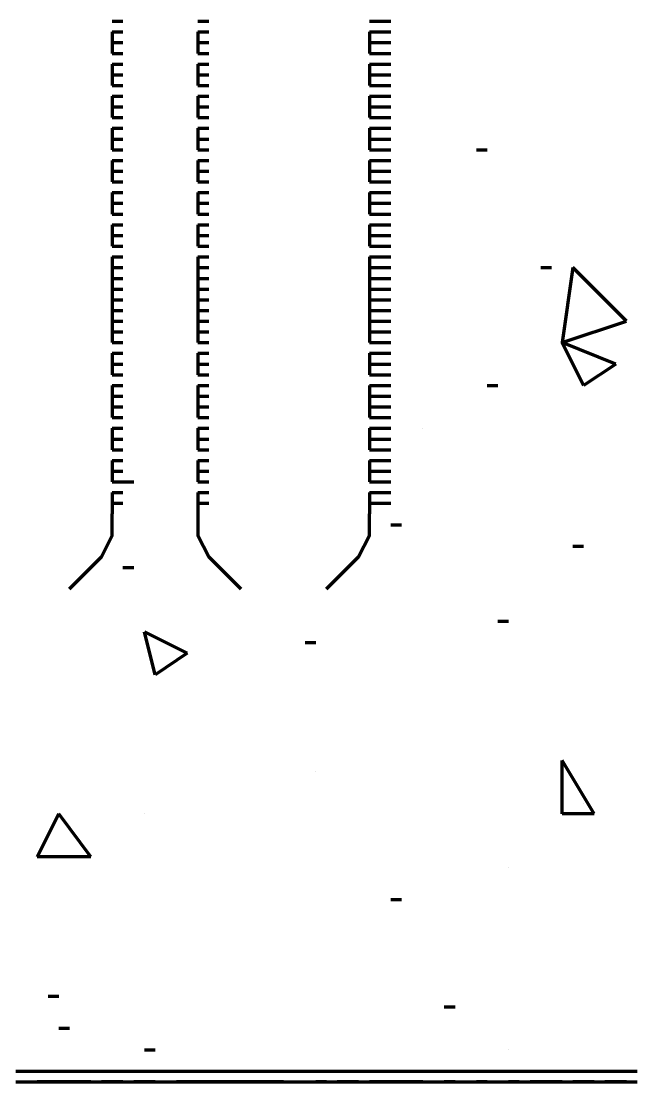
# Model space of a CAD drawing. Header units: inches. Extents: x 16 to 776, y 37 to 575.
# Drawn here: x 307.25 to 316.75, y 303.33 to 319.83 of the extents above; entities that cross this region are included whole.
import ezdxf

# ---------------------------------------------------------------- set-up
doc = ezdxf.new("R2010")
doc.units = ezdxf.units.IN
doc.header["$MEASUREMENT"] = 0
doc.layers.add('P', color=250, linetype='CONTINUOUS', lineweight=100)

msp = doc.modelspace()

# ---------------------------------------------------------------- linework, layer by layer
at = {"layer": 'P', "color": 0, "linetype": 'Continuous'}
for points in [[(308.667, 319.833), (308.833, 319.833)], [(308.667, 319.833), (308.833, 319.833)], [(308.667, 319.833), (308.833, 319.833)], [(308.833, 319.833), (308.833, 319.833)], [(308.833, 319.833), (308.833, 319.833)], [(308.833, 319.833), (308.833, 319.833)], [(310, 319.833), (310, 319.833)], [(310, 319.833), (310.167, 319.833)], [(310, 319.833), (310, 319.833)], [(310, 319.833), (310.167, 319.833)], [(310, 319.833), (310.167, 319.833)], [(310, 319.833), (310, 319.833)], [(312.667, 319.833), (312.833, 319.833)], [(312.667, 319.833), (312.833, 319.833)], [(312.667, 319.833), (312.833, 319.833)], [(312.833, 319.833), (313, 319.833)], [(312.833, 319.833), (313, 319.833)], [(312.833, 319.833), (313, 319.833)], [(308.667, 319.667), (308.833, 319.667)], [(308.667, 319.667), (308.667, 319.5)], [(308.667, 319.667), (308.833, 319.667)], [(308.833, 319.667), (308.833, 319.667)], [(308.833, 319.667), (308.833, 319.667)], [(310, 319.667), (310, 319.667)], [(310, 319.667), (310.167, 319.667)], [(310, 319.667), (310, 319.5)], [(310, 319.667), (310.167, 319.667)], [(310, 319.667), (310, 319.667)], [(312.667, 319.667), (312.833, 319.667)], [(312.667, 319.667), (312.667, 319.5)], [(312.667, 319.667), (312.833, 319.667)], [(312.833, 319.667), (313, 319.667)], [(312.833, 319.667), (313, 319.667)], [(308.667, 319.5), (308.833, 319.5)], [(308.667, 319.5), (308.667, 319.5)], [(308.667, 319.5), (308.833, 319.5)], [(308.667, 319.5), (308.833, 319.5)], [(308.667, 319.5), (308.667, 319.333)], [(308.667, 319.5), (308.833, 319.5)], [(308.833, 319.5), (308.833, 319.5)], [(308.833, 319.5), (308.833, 319.5)], [(308.833, 319.5), (308.833, 319.5)], [(308.833, 319.5), (308.833, 319.5)], [(310, 319.5), (310, 319.5)], [(310, 319.5), (310.167, 319.5)], [(310, 319.5), (310, 319.5)], [(310, 319.5), (310, 319.5)], [(310, 319.5), (310.167, 319.5)], [(310, 319.5), (310.167, 319.5)], [(310, 319.5), (310, 319.5)], [(310, 319.5), (310, 319.333)], [(310, 319.5), (310.167, 319.5)], [(310, 319.5), (310, 319.5)], [(312.667, 319.5), (312.833, 319.5)], [(312.667, 319.5), (312.667, 319.5)], [(312.667, 319.5), (312.833, 319.5)], [(312.667, 319.5), (312.833, 319.5)], [(312.667, 319.5), (312.667, 319.333)], [(312.667, 319.5), (312.833, 319.5)], [(312.833, 319.5), (313, 319.5)], [(312.833, 319.5), (313, 319.5)], [(312.833, 319.5), (313, 319.5)], [(312.833, 319.5), (313, 319.5)], [(308.667, 319.333), (308.833, 319.333)], [(308.667, 319.333), (308.833, 319.333)], [(308.833, 319.333), (308.833, 319.333)], [(308.833, 319.333), (308.833, 319.333)], [(310, 319.333), (310, 319.333)], [(310, 319.333), (310.167, 319.333)], [(310, 319.333), (310.167, 319.333)], [(310, 319.333), (310, 319.333)], [(312.667, 319.333), (312.833, 319.333)], [(312.667, 319.333), (312.833, 319.333)], [(312.833, 319.333), (313, 319.333)], [(312.833, 319.333), (313, 319.333)], [(308.667, 319.167), (308.833, 319.167)], [(308.667, 319.167), (308.667, 319)], [(308.667, 319.167), (308.833, 319.167)], [(308.833, 319.167), (308.833, 319.167)], [(308.833, 319.167), (308.833, 319.167)], [(310, 319.167), (310, 319.167)], [(310, 319.167), (310.167, 319.167)], [(310, 319.167), (310, 319)], [(310, 319.167), (310.167, 319.167)], [(310, 319.167), (310, 319.167)], [(312.667, 319.167), (312.833, 319.167)], [(312.667, 319.167), (312.667, 319)], [(312.667, 319.167), (312.833, 319.167)], [(312.833, 319.167), (313, 319.167)], [(312.833, 319.167), (313, 319.167)], [(308.667, 319), (308.833, 319)], [(308.667, 319), (308.667, 319)], [(308.667, 319), (308.833, 319)], [(308.667, 319), (308.833, 319)], [(308.667, 319), (308.667, 318.833)], [(308.667, 319), (308.833, 319)], [(308.833, 319), (308.833, 319)], [(308.833, 319), (308.833, 319)], [(308.833, 319), (308.833, 319)], [(308.833, 319), (308.833, 319)], [(310, 319), (310, 319)], [(310, 319), (310.167, 319)], [(310, 319), (310, 319)], [(310, 319), (310, 319)], [(310, 319), (310.167, 319)], [(310, 319), (310.167, 319)], [(310, 319), (310, 319)], [(310, 319), (310, 318.833)], [(310, 319), (310.167, 319)], [(310, 319), (310, 319)], [(312.667, 319), (312.833, 319)], [(312.667, 319), (312.667, 319)], [(312.667, 319), (312.833, 319)], [(312.667, 319), (312.833, 319)], [(312.667, 319), (312.667, 318.833)], [(312.667, 319), (312.833, 319)], [(312.833, 319), (313, 319)], [(312.833, 319), (313, 319)], [(312.833, 319), (313, 319)], [(312.833, 319), (313, 319)], [(308.667, 318.833), (308.833, 318.833)], [(308.667, 318.833), (308.833, 318.833)], [(308.833, 318.833), (308.833, 318.833)], [(308.833, 318.833), (308.833, 318.833)], [(310, 318.833), (310, 318.833)], [(310, 318.833), (310.167, 318.833)], [(310, 318.833), (310.167, 318.833)], [(310, 318.833), (310, 318.833)], [(312.667, 318.833), (312.833, 318.833)], [(312.667, 318.833), (312.833, 318.833)], [(312.833, 318.833), (313, 318.833)], [(312.833, 318.833), (313, 318.833)], [(308.667, 318.667), (308.833, 318.667)], [(308.667, 318.667), (308.833, 318.667)], [(308.667, 318.667), (308.667, 318.667)], [(308.667, 318.667), (308.833, 318.667)], [(308.667, 318.667), (308.833, 318.667)], [(308.667, 318.667), (308.667, 318.5)], [(308.667, 318.667), (308.833, 318.667)], [(308.833, 318.667), (308.833, 318.667)], [(308.833, 318.667), (308.833, 318.667)], [(308.833, 318.667), (308.833, 318.667)], [(308.833, 318.667), (308.833, 318.667)], [(310, 318.667), (310, 318.667)], [(310, 318.667), (310.167, 318.667)], [(310, 318.667), (310, 318.667)], [(310, 318.667), (310, 318.667)], [(310, 318.667), (310.167, 318.667)], [(310, 318.667), (310.167, 318.667)], [(310, 318.667), (310, 318.667)], [(310, 318.667), (310, 318.5)], [(310, 318.667), (310.167, 318.667)], [(310, 318.667), (310, 318.667)], [(312.667, 318.667), (312.833, 318.667)], [(312.667, 318.667), (312.667, 318.667)], [(312.667, 318.667), (312.833, 318.667)], [(312.667, 318.667), (312.833, 318.667)], [(312.667, 318.667), (312.667, 318.5)], [(312.667, 318.667), (312.833, 318.667)], [(312.833, 318.667), (313, 318.667)], [(312.833, 318.667), (313, 318.667)], [(312.833, 318.667), (313, 318.667)], [(312.833, 318.667), (313, 318.667)], [(308.667, 318.5), (308.833, 318.5)], [(308.667, 318.5), (308.667, 318.333)], [(308.667, 318.5), (308.833, 318.5)], [(308.833, 318.5), (308.833, 318.5)], [(308.833, 318.5), (308.833, 318.5)], [(310, 318.5), (310, 318.5)], [(310, 318.5), (310.167, 318.5)], [(310, 318.5), (310, 318.333)], [(310, 318.5), (310.167, 318.5)], [(310, 318.5), (310, 318.5)], [(312.667, 318.5), (312.833, 318.5)], [(312.667, 318.5), (312.667, 318.333)], [(312.667, 318.5), (312.833, 318.5)], [(312.833, 318.5), (313, 318.5)], [(312.833, 318.5), (313, 318.5)], [(308.667, 318.333), (308.833, 318.333)], [(308.667, 318.333), (308.833, 318.333)], [(308.833, 318.333), (308.833, 318.333)], [(308.833, 318.333), (308.833, 318.333)], [(310, 318.333), (310, 318.333)], [(310, 318.333), (310.167, 318.333)], [(310, 318.333), (310.167, 318.333)], [(310, 318.333), (310, 318.333)], [(312.667, 318.333), (312.833, 318.333)], [(312.667, 318.333), (312.833, 318.333)], [(312.833, 318.333), (313, 318.333)], [(312.833, 318.333), (313, 318.333)], [(308.667, 318.167), (308.833, 318.167)], [(308.667, 318.167), (308.667, 318.167)], [(308.667, 318.167), (308.833, 318.167)], [(308.667, 318.167), (308.833, 318.167)], [(308.667, 318.167), (308.667, 318)], [(308.667, 318.167), (308.833, 318.167)], [(308.833, 318.167), (308.833, 318.167)], [(308.833, 318.167), (308.833, 318.167)], [(308.833, 318.167), (308.833, 318.167)], [(308.833, 318.167), (308.833, 318.167)], [(310, 318.167), (310, 318.167)], [(310, 318.167), (310.167, 318.167)], [(310, 318.167), (310, 318.167)], [(310, 318.167), (310, 318.167)], [(310, 318.167), (310.167, 318.167)], [(310, 318.167), (310.167, 318.167)], [(310, 318.167), (310, 318.167)], [(310, 318.167), (310, 318)], [(310, 318.167), (310.167, 318.167)], [(310, 318.167), (310, 318.167)], [(312.667, 318.167), (312.833, 318.167)], [(312.667, 318.167), (312.667, 318.167)], [(312.667, 318.167), (312.833, 318.167)], [(312.667, 318.167), (312.833, 318.167)], [(312.667, 318.167), (312.667, 318)], [(312.667, 318.167), (312.833, 318.167)], [(312.833, 318.167), (313, 318.167)], [(312.833, 318.167), (313, 318.167)], [(312.833, 318.167), (313, 318.167)], [(312.833, 318.167), (313, 318.167)], [(308.667, 318), (308.833, 318)], [(308.667, 318), (308.667, 317.833)], [(308.667, 318), (308.833, 318)], [(308.833, 318), (308.833, 318)], [(308.833, 318), (308.833, 318)], [(310, 318), (310, 318)], [(310, 318), (310.167, 318)], [(310, 318), (310, 317.833)], [(310, 318), (310.167, 318)], [(310, 318), (310, 318)], [(312.667, 318), (312.833, 318)], [(312.667, 318), (312.667, 317.833)], [(312.667, 318), (312.833, 318)], [(312.833, 318), (313, 318)], [(312.833, 318), (313, 318)], [(308.667, 317.833), (308.833, 317.833)], [(308.667, 317.833), (308.833, 317.833)], [(308.667, 317.833), (308.833, 317.833)], [(308.667, 317.833), (308.833, 317.833)], [(308.667, 317.833), (308.833, 317.833)], [(308.667, 317.833), (308.833, 317.833)], [(308.833, 317.833), (308.833, 317.833)], [(308.833, 317.833), (308.833, 317.833)], [(308.833, 317.833), (308.833, 317.833)], [(308.833, 317.833), (308.833, 317.833)], [(308.833, 317.833), (308.833, 317.833)], [(308.833, 317.833), (308.833, 317.833)], [(310, 317.833), (310, 317.833)], [(310, 317.833), (310.167, 317.833)], [(310, 317.833), (310, 317.833)], [(310, 317.833), (310.167, 317.833)], [(310, 317.833), (310.167, 317.833)], [(310, 317.833), (310, 317.833)], [(310, 317.833), (310, 317.833)], [(310, 317.833), (310.167, 317.833)], [(310, 317.833), (310.167, 317.833)], [(310, 317.833), (310, 317.833)], [(310, 317.833), (310.167, 317.833)], [(310, 317.833), (310, 317.833)], [(312.667, 317.833), (312.833, 317.833)], [(312.667, 317.833), (312.833, 317.833)], [(312.667, 317.833), (312.833, 317.833)], [(312.667, 317.833), (312.833, 317.833)], [(312.667, 317.833), (312.833, 317.833)], [(312.667, 317.833), (312.833, 317.833)], [(312.833, 317.833), (313, 317.833)], [(312.833, 317.833), (313, 317.833)], [(312.833, 317.833), (313, 317.833)], [(312.833, 317.833), (313, 317.833)], [(312.833, 317.833), (313, 317.833)], [(312.833, 317.833), (313, 317.833)], [(314.333, 317.833), (314.5, 317.833)], [(308.667, 317.667), (308.833, 317.667)], [(308.667, 317.667), (308.667, 317.5)], [(308.667, 317.667), (308.833, 317.667)], [(308.833, 317.667), (308.833, 317.667)], [(308.833, 317.667), (308.833, 317.667)], [(310, 317.667), (310, 317.667)], [(310, 317.667), (310.167, 317.667)], [(310, 317.667), (310, 317.5)], [(310, 317.667), (310.167, 317.667)], [(310, 317.667), (310, 317.667)], [(312.667, 317.667), (312.833, 317.667)], [(312.667, 317.667), (312.667, 317.5)], [(312.667, 317.667), (312.833, 317.667)], [(312.833, 317.667), (313, 317.667)], [(312.833, 317.667), (313, 317.667)], [(308.667, 317.5), (308.833, 317.5)], [(308.667, 317.5), (308.667, 317.333)], [(308.667, 317.5), (308.833, 317.5)], [(308.833, 317.5), (308.833, 317.5)], [(308.833, 317.5), (308.833, 317.5)], [(310, 317.5), (310, 317.5)], [(310, 317.5), (310.167, 317.5)], [(310, 317.5), (310, 317.333)], [(310, 317.5), (310.167, 317.5)], [(310, 317.5), (310, 317.5)], [(312.667, 317.5), (312.833, 317.5)], [(312.667, 317.5), (312.667, 317.333)], [(312.667, 317.5), (312.833, 317.5)], [(312.833, 317.5), (313, 317.5)], [(312.833, 317.5), (313, 317.5)], [(308.667, 317.333), (308.833, 317.333)], [(308.667, 317.333), (308.667, 317.333)], [(308.667, 317.333), (308.833, 317.333)], [(308.667, 317.333), (308.833, 317.333)], [(308.667, 317.333), (308.833, 317.333)], [(308.833, 317.333), (308.833, 317.333)], [(308.833, 317.333), (308.833, 317.333)], [(308.833, 317.333), (308.833, 317.333)], [(308.833, 317.333), (308.833, 317.333)], [(310, 317.333), (310, 317.333)], [(310, 317.333), (310.167, 317.333)], [(310, 317.333), (310, 317.333)], [(310, 317.333), (310, 317.333)], [(310, 317.333), (310.167, 317.333)], [(310, 317.333), (310.167, 317.333)], [(310, 317.333), (310, 317.333)], [(310, 317.333), (310.167, 317.333)], [(310, 317.333), (310, 317.333)], [(312.667, 317.333), (312.833, 317.333)], [(312.667, 317.333), (312.667, 317.333)], [(312.667, 317.333), (312.833, 317.333)], [(312.667, 317.333), (312.833, 317.333)], [(312.667, 317.333), (312.833, 317.333)], [(312.833, 317.333), (313, 317.333)], [(312.833, 317.333), (313, 317.333)], [(312.833, 317.333), (313, 317.333)], [(312.833, 317.333), (313, 317.333)], [(308.667, 317.167), (308.833, 317.167)], [(308.667, 317.167), (308.667, 317)], [(308.667, 317.167), (308.833, 317.167)], [(308.833, 317.167), (308.833, 317.167)], [(308.833, 317.167), (308.833, 317.167)], [(310, 317.167), (310, 317.167)], [(310, 317.167), (310.167, 317.167)], [(310, 317.167), (310, 317)], [(310, 317.167), (310.167, 317.167)], [(310, 317.167), (310, 317.167)], [(312.667, 317.167), (312.833, 317.167)], [(312.667, 317.167), (312.667, 317)], [(312.667, 317.167), (312.833, 317.167)], [(312.833, 317.167), (313, 317.167)], [(312.833, 317.167), (313, 317.167)], [(308.667, 317), (308.833, 317)], [(308.667, 317), (308.667, 317)], [(308.667, 317), (308.833, 317)], [(308.667, 317), (308.833, 317)], [(308.667, 317), (308.667, 316.833)], [(308.667, 317), (308.833, 317)], [(308.833, 317), (308.833, 317)], [(308.833, 317), (308.833, 317)], [(308.833, 317), (308.833, 317)], [(308.833, 317), (308.833, 317)], [(310, 317), (310, 317)], [(310, 317), (310.167, 317)], [(310, 317), (310, 317)], [(310, 317), (310, 317)], [(310, 317), (310.167, 317)], [(310, 317), (310.167, 317)], [(310, 317), (310, 317)], [(310, 317), (310, 316.833)], [(310, 317), (310.167, 317)], [(310, 317), (310, 317)], [(312.667, 317), (312.833, 317)], [(312.667, 317), (312.667, 317)], [(312.667, 317), (312.833, 317)], [(312.667, 317), (312.833, 317)], [(312.667, 317), (312.667, 316.833)], [(312.667, 317), (312.833, 317)], [(312.833, 317), (313, 317)], [(312.833, 317), (313, 317)], [(312.833, 317), (313, 317)], [(312.833, 317), (313, 317)], [(308.667, 316.833), (308.833, 316.833)], [(308.667, 316.833), (308.833, 316.833)], [(308.833, 316.833), (308.833, 316.833)], [(308.833, 316.833), (308.833, 316.833)], [(310, 316.833), (310, 316.833)], [(310, 316.833), (310.167, 316.833)], [(310, 316.833), (310.167, 316.833)], [(310, 316.833), (310, 316.833)], [(312.667, 316.833), (312.833, 316.833)], [(312.667, 316.833), (312.833, 316.833)], [(312.833, 316.833), (313, 316.833)], [(312.833, 316.833), (313, 316.833)], [(308.667, 316.667), (308.833, 316.667)], [(308.667, 316.667), (308.667, 316.5)], [(308.667, 316.667), (308.833, 316.667)], [(308.833, 316.667), (308.833, 316.667)], [(308.833, 316.667), (308.833, 316.667)], [(310, 316.667), (310, 316.667)], [(310, 316.667), (310.167, 316.667)], [(310, 316.667), (310, 316.5)], [(310, 316.667), (310.167, 316.667)], [(310, 316.667), (310, 316.667)], [(312.667, 316.667), (312.833, 316.667)], [(312.667, 316.667), (312.667, 316.5)], [(312.667, 316.667), (312.833, 316.667)], [(312.833, 316.667), (313, 316.667)], [(312.833, 316.667), (313, 316.667)], [(308.667, 316.5), (308.833, 316.5)], [(308.667, 316.5), (308.667, 316.5)], [(308.667, 316.5), (308.833, 316.5)], [(308.667, 316.5), (308.833, 316.5)], [(308.667, 316.5), (308.667, 316.333)], [(308.667, 316.5), (308.833, 316.5)], [(308.833, 316.5), (308.833, 316.5)], [(308.833, 316.5), (308.833, 316.5)], [(308.833, 316.5), (308.833, 316.5)], [(308.833, 316.5), (308.833, 316.5)], [(310, 316.5), (310, 316.5)], [(310, 316.5), (310.167, 316.5)], [(310, 316.5), (310, 316.5)], [(310, 316.5), (310, 316.5)], [(310, 316.5), (310.167, 316.5)], [(310, 316.5), (310.167, 316.5)], [(310, 316.5), (310, 316.5)], [(310, 316.5), (310, 316.333)], [(310, 316.5), (310.167, 316.5)], [(310, 316.5), (310, 316.5)], [(312.667, 316.5), (312.833, 316.5)], [(312.667, 316.5), (312.667, 316.5)], [(312.667, 316.5), (312.833, 316.5)], [(312.667, 316.5), (312.833, 316.5)], [(312.667, 316.5), (312.667, 316.333)], [(312.667, 316.5), (312.833, 316.5)], [(312.833, 316.5), (313, 316.5)], [(312.833, 316.5), (313, 316.5)], [(312.833, 316.5), (313, 316.5)], [(312.833, 316.5), (313, 316.5)], [(308.667, 316.333), (308.833, 316.333)], [(308.667, 316.333), (308.833, 316.333)], [(308.833, 316.333), (308.833, 316.333)], [(308.833, 316.333), (308.833, 316.333)], [(310, 316.333), (310, 316.333)], [(310, 316.333), (310.167, 316.333)], [(310, 316.333), (310.167, 316.333)], [(310, 316.333), (310, 316.333)], [(312.667, 316.333), (312.833, 316.333)], [(312.667, 316.333), (312.833, 316.333)], [(312.833, 316.333), (313, 316.333)], [(312.833, 316.333), (313, 316.333)], [(308.667, 316.167), (308.833, 316.167)], [(308.667, 316.167), (308.667, 316)], [(308.667, 316.167), (308.833, 316.167)], [(308.833, 316.167), (308.833, 316.167)], [(308.833, 316.167), (308.833, 316.167)], [(310, 316.167), (310, 316.167)], [(310, 316.167), (310.167, 316.167)], [(310, 316.167), (310, 316)], [(310, 316.167), (310.167, 316.167)], [(310, 316.167), (310, 316.167)], [(312.667, 316.167), (312.833, 316.167)], [(312.667, 316.167), (312.667, 316)], [(312.667, 316.167), (312.833, 316.167)], [(312.833, 316.167), (313, 316.167)], [(312.833, 316.167), (313, 316.167)], [(308.667, 316), (308.833, 316)], [(308.667, 316), (308.667, 316)], [(308.667, 316), (308.833, 316)], [(308.667, 316), (308.833, 316)], [(308.667, 316), (308.667, 315.833)], [(308.667, 316), (308.833, 316)], [(308.833, 316), (308.833, 316)], [(308.833, 316), (308.833, 316)], [(308.833, 316), (308.833, 316)], [(308.833, 316), (308.833, 316)], [(310, 316), (310, 316)], [(310, 316), (310.167, 316)], [(310, 316), (310, 316)], [(310, 316), (310, 316)], [(310, 316), (310.167, 316)], [(310, 316), (310.167, 316)], [(310, 316), (310, 316)], [(310, 316), (310, 315.833)], [(310, 316), (310.167, 316)], [(310, 316), (310, 316)], [(312.667, 316), (312.833, 316)], [(312.667, 316), (312.667, 316)], [(312.667, 316), (312.833, 316)], [(312.667, 316), (312.833, 316)], [(312.667, 316), (312.667, 315.833)], [(312.667, 316), (312.833, 316)], [(312.833, 316), (313, 316)], [(312.833, 316), (313, 316)], [(312.833, 316), (313, 316)], [(312.833, 316), (313, 316)], [(313, 316), (313, 316)], [(315.333, 316), (315.5, 316)], [(315.833, 316), (315.667, 314.833), (316.667, 315.167)], [(316.667, 315.167), (315.833, 316)], [(308.667, 315.833), (308.833, 315.833)], [(308.667, 315.833), (308.667, 315.667)], [(308.667, 315.833), (308.833, 315.833)], [(308.833, 315.833), (308.833, 315.833)], [(308.833, 315.833), (308.833, 315.833)], [(310, 315.833), (310, 315.833)], [(310, 315.833), (310.167, 315.833)], [(310, 315.833), (310, 315.667)], [(310, 315.833), (310.167, 315.833)], [(310, 315.833), (310, 315.833)], [(312.667, 315.833), (312.833, 315.833)], [(312.667, 315.833), (312.667, 315.667)], [(312.667, 315.833), (312.833, 315.833)], [(312.833, 315.833), (313, 315.833)], [(312.833, 315.833), (313, 315.833)], [(308.667, 315.667), (308.833, 315.667)], [(308.667, 315.667), (308.833, 315.667)], [(308.667, 315.667), (308.833, 315.667)], [(308.667, 315.667), (308.667, 315.5)], [(308.667, 315.667), (308.833, 315.667)], [(308.833, 315.667), (308.833, 315.667)], [(308.833, 315.667), (308.833, 315.667)], [(308.833, 315.667), (308.833, 315.667)], [(308.833, 315.667), (308.833, 315.667)], [(310, 315.667), (310, 315.667)], [(310, 315.667), (310.167, 315.667)], [(310, 315.667), (310, 315.667)], [(310, 315.667), (310.167, 315.667)], [(310, 315.667), (310.167, 315.667)], [(310, 315.667), (310, 315.667)], [(310, 315.667), (310, 315.5)], [(310, 315.667), (310.167, 315.667)], [(310, 315.667), (310, 315.667)], [(312.667, 315.667), (312.833, 315.667)], [(312.667, 315.667), (312.833, 315.667)], [(312.667, 315.667), (312.833, 315.667)], [(312.667, 315.667), (312.667, 315.5)], [(312.667, 315.667), (312.833, 315.667)], [(312.833, 315.667), (313, 315.667)], [(312.833, 315.667), (313, 315.667)], [(312.833, 315.667), (313, 315.667)], [(312.833, 315.667), (313, 315.667)], [(308.667, 315.5), (308.833, 315.5)], [(308.667, 315.5), (308.667, 315.333)], [(308.667, 315.5), (308.833, 315.5)], [(308.833, 315.5), (308.833, 315.5)], [(308.833, 315.5), (308.833, 315.5)], [(310, 315.5), (310, 315.5)], [(310, 315.5), (310.167, 315.5)], [(310, 315.5), (310, 315.333)], [(310, 315.5), (310.167, 315.5)], [(310, 315.5), (310, 315.5)], [(312.667, 315.5), (312.833, 315.5)], [(312.667, 315.5), (312.667, 315.333)], [(312.667, 315.5), (312.833, 315.5)], [(312.833, 315.5), (313, 315.5)], [(312.833, 315.5), (313, 315.5)], [(308.667, 315.333), (308.833, 315.333)], [(308.667, 315.333), (308.667, 315.167)], [(308.667, 315.333), (308.833, 315.333)], [(308.833, 315.333), (308.833, 315.333)], [(308.833, 315.333), (308.833, 315.333)], [(310, 315.333), (310, 315.333)], [(310, 315.333), (310.167, 315.333)], [(310, 315.333), (310, 315.167)], [(310, 315.333), (310.167, 315.333)], [(310, 315.333), (310, 315.333)], [(312.667, 315.333), (312.833, 315.333)], [(312.667, 315.333), (312.667, 315.167)], [(312.667, 315.333), (312.833, 315.333)], [(312.833, 315.333), (313, 315.333)], [(312.833, 315.333), (313, 315.333)], [(308.667, 315.167), (308.833, 315.167)], [(308.667, 315.167), (308.833, 315.167)], [(308.667, 315.167), (308.833, 315.167)], [(308.667, 315.167), (308.667, 315)], [(308.667, 315.167), (308.833, 315.167)], [(308.833, 315.167), (308.833, 315.167)], [(308.833, 315.167), (308.833, 315.167)], [(308.833, 315.167), (308.833, 315.167)], [(308.833, 315.167), (308.833, 315.167)], [(310, 315.167), (310, 315.167)], [(310, 315.167), (310.167, 315.167)], [(310, 315.167), (310, 315.167)], [(310, 315.167), (310.167, 315.167)], [(310, 315.167), (310.167, 315.167)], [(310, 315.167), (310, 315.167)], [(310, 315.167), (310, 315)], [(310, 315.167), (310.167, 315.167)], [(310, 315.167), (310, 315.167)], [(312.667, 315.167), (312.833, 315.167)], [(312.667, 315.167), (312.833, 315.167)], [(312.667, 315.167), (312.833, 315.167)], [(312.667, 315.167), (312.667, 315)], [(312.667, 315.167), (312.833, 315.167)], [(312.833, 315.167), (313, 315.167)], [(312.833, 315.167), (313, 315.167)], [(312.833, 315.167), (313, 315.167)], [(312.833, 315.167), (313, 315.167)], [(308.667, 315), (308.833, 315)], [(308.667, 315), (308.667, 314.833)], [(308.667, 315), (308.833, 315)], [(308.833, 315), (308.833, 315)], [(308.833, 315), (308.833, 315)], [(308.833, 315), (308.833, 315)], [(310, 315), (310, 315)], [(310, 315), (310.167, 315)], [(310, 315), (310, 314.833)], [(310, 315), (310.167, 315)], [(310, 315), (310, 315)], [(312.667, 315), (312.833, 315)], [(312.667, 315), (312.667, 314.833)], [(312.667, 315), (312.833, 315)], [(312.833, 315), (313, 315)], [(312.833, 315), (313, 315)], [(308.667, 314.833), (308.833, 314.833)], [(308.667, 314.833), (308.667, 314.833)], [(308.667, 314.833), (308.833, 314.833)], [(308.667, 314.833), (308.833, 314.833)], [(308.667, 314.833), (308.833, 314.833)], [(308.833, 314.833), (308.833, 314.833)], [(308.833, 314.833), (308.833, 314.833)], [(308.833, 314.833), (308.833, 314.833)], [(308.833, 314.833), (308.833, 314.833)], [(310, 314.833), (310, 314.833)], [(310, 314.833), (310.167, 314.833)], [(310, 314.833), (310, 314.833)], [(310, 314.833), (310, 314.833)], [(310, 314.833), (310.167, 314.833)], [(310, 314.833), (310.167, 314.833)], [(310, 314.833), (310, 314.833)], [(310, 314.833), (310.167, 314.833)], [(310, 314.833), (310, 314.833)], [(312.667, 314.833), (312.833, 314.833)], [(312.667, 314.833), (312.667, 314.833)], [(312.667, 314.833), (312.833, 314.833)], [(312.667, 314.833), (312.833, 314.833)], [(312.667, 314.833), (312.833, 314.833)], [(312.833, 314.833), (313, 314.833)], [(312.833, 314.833), (313, 314.833)], [(312.833, 314.833), (313, 314.833)], [(312.833, 314.833), (313, 314.833)], [(316.5, 314.5), (315.667, 314.833)], [(316, 314.167), (315.667, 314.833)], [(308.667, 314.667), (308.833, 314.667)], [(308.667, 314.667), (308.667, 314.5)], [(308.667, 314.667), (308.833, 314.667)], [(308.833, 314.667), (308.833, 314.667)], [(308.833, 314.667), (308.833, 314.667)], [(310, 314.667), (310, 314.667)], [(310, 314.667), (310.167, 314.667)], [(310, 314.667), (310, 314.5)], [(310, 314.667), (310.167, 314.667)], [(310, 314.667), (310, 314.667)], [(312.667, 314.667), (312.833, 314.667)], [(312.667, 314.667), (312.667, 314.5)], [(312.667, 314.667), (312.833, 314.667)], [(312.833, 314.667), (313, 314.667)], [(312.833, 314.667), (313, 314.667)], [(313, 314.667), (313, 314.667)], [(308.667, 314.5), (308.833, 314.5)], [(308.667, 314.5), (308.667, 314.333)], [(308.667, 314.5), (308.833, 314.5)], [(308.833, 314.5), (308.833, 314.5)], [(308.833, 314.5), (308.833, 314.5)], [(310, 314.5), (310, 314.5)], [(310, 314.5), (310.167, 314.5)], [(310, 314.5), (310, 314.333)], [(310, 314.5), (310.167, 314.5)], [(310, 314.5), (310, 314.5)], [(312.667, 314.5), (312.833, 314.5)], [(312.667, 314.5), (312.667, 314.333)], [(312.667, 314.5), (312.833, 314.5)], [(312.833, 314.5), (313, 314.5)], [(312.833, 314.5), (313, 314.5)], [(316.5, 314.5), (316, 314.167)], [(308.667, 314.333), (308.833, 314.333)], [(308.667, 314.333), (308.667, 314.333)], [(308.667, 314.333), (308.833, 314.333)], [(308.667, 314.333), (308.833, 314.333)], [(308.667, 314.333), (308.833, 314.333)], [(308.833, 314.333), (308.833, 314.333)], [(308.833, 314.333), (308.833, 314.333)], [(308.833, 314.333), (308.833, 314.333)], [(308.833, 314.333), (308.833, 314.333)], [(310, 314.333), (310, 314.333)], [(310, 314.333), (310.167, 314.333)], [(310, 314.333), (310, 314.333)], [(310, 314.333), (310, 314.333)], [(310, 314.333), (310.167, 314.333)], [(310, 314.333), (310.167, 314.333)], [(310, 314.333), (310, 314.333)], [(310, 314.333), (310.167, 314.333)], [(310, 314.333), (310, 314.333)], [(312.667, 314.333), (312.833, 314.333)], [(312.667, 314.333), (312.667, 314.333)], [(312.667, 314.333), (312.833, 314.333)], [(312.667, 314.333), (312.833, 314.333)], [(312.667, 314.333), (312.833, 314.333)], [(312.833, 314.333), (313, 314.333)], [(312.833, 314.333), (313, 314.333)], [(312.833, 314.333), (313, 314.333)], [(312.833, 314.333), (313, 314.333)], [(308.667, 314.167), (308.833, 314.167)], [(308.667, 314.167), (308.667, 314)], [(308.667, 314.167), (308.833, 314.167)], [(308.833, 314.167), (308.833, 314.167)], [(308.833, 314.167), (308.833, 314.167)], [(310, 314.167), (310, 314.167)], [(310, 314.167), (310.167, 314.167)], [(310, 314.167), (310, 314)], [(310, 314.167), (310.167, 314.167)], [(310, 314.167), (310, 314.167)], [(312.667, 314.167), (312.833, 314.167)], [(312.667, 314.167), (312.667, 314)], [(312.667, 314.167), (312.833, 314.167)], [(312.833, 314.167), (313, 314.167)], [(312.833, 314.167), (313, 314.167)], [(314.5, 314.167), (314.667, 314.167)], [(308.667, 314), (308.833, 314)], [(308.667, 314), (308.667, 314)], [(308.667, 314), (308.833, 314)], [(308.667, 314), (308.833, 314)], [(308.667, 314), (308.667, 313.833)], [(308.667, 314), (308.833, 314)], [(308.833, 314), (308.833, 314)], [(308.833, 314), (308.833, 314)], [(308.833, 314), (308.833, 314)], [(308.833, 314), (308.833, 314)], [(310, 314), (310, 314)], [(310, 314), (310.167, 314)], [(310, 314), (310, 314)], [(310, 314), (310, 314)], [(310, 314), (310.167, 314)], [(310, 314), (310.167, 314)], [(310, 314), (310, 314)], [(310, 314), (310, 313.833)], [(310, 314), (310.167, 314)], [(310, 314), (310, 314)], [(312.667, 314), (312.833, 314)], [(312.667, 314), (312.667, 314)], [(312.667, 314), (312.833, 314)], [(312.667, 314), (312.833, 314)], [(312.667, 314), (312.667, 313.833)], [(312.667, 314), (312.833, 314)], [(312.833, 314), (313, 314)], [(312.833, 314), (313, 314)], [(312.833, 314), (313, 314)], [(312.833, 314), (313, 314)], [(308.667, 313.833), (308.833, 313.833)], [(308.667, 313.833), (308.667, 313.667)], [(308.667, 313.833), (308.833, 313.833)], [(308.833, 313.833), (308.833, 313.833)], [(308.833, 313.833), (308.833, 313.833)], [(310, 313.833), (310, 313.833)], [(310, 313.833), (310.167, 313.833)], [(310, 313.833), (310, 313.667)], [(310, 313.833), (310.167, 313.833)], [(310, 313.833), (310, 313.833)], [(312.667, 313.833), (312.833, 313.833)], [(312.667, 313.833), (312.667, 313.667)], [(312.667, 313.833), (312.833, 313.833)], [(312.833, 313.833), (313, 313.833)], [(312.833, 313.833), (313, 313.833)], [(308.667, 313.667), (308.833, 313.667)], [(308.667, 313.667), (308.833, 313.667)], [(308.667, 313.667), (308.833, 313.667)], [(308.833, 313.667), (308.833, 313.667)], [(308.833, 313.667), (308.833, 313.667)], [(308.833, 313.667), (308.833, 313.667)], [(310, 313.667), (310, 313.667)], [(310, 313.667), (310.167, 313.667)], [(310, 313.667), (310.167, 313.667)], [(310, 313.667), (310, 313.667)], [(310, 313.667), (310.167, 313.667)], [(310, 313.667), (310, 313.667)], [(312.667, 313.667), (312.833, 313.667)], [(312.667, 313.667), (312.833, 313.667)], [(312.667, 313.667), (312.833, 313.667)], [(312.833, 313.667), (313, 313.667)], [(312.833, 313.667), (313, 313.667)], [(312.833, 313.667), (313, 313.667)], [(308.667, 313.5), (308.833, 313.5)], [(308.667, 313.5), (308.833, 313.5)], [(308.667, 313.5), (308.833, 313.5)], [(308.667, 313.5), (308.833, 313.5)], [(308.667, 313.5), (308.667, 313.333)], [(308.667, 313.5), (308.833, 313.5)], [(308.833, 313.5), (308.833, 313.5)], [(308.833, 313.5), (308.833, 313.5)], [(308.833, 313.5), (308.833, 313.5)], [(308.833, 313.5), (308.833, 313.5)], [(308.833, 313.5), (308.833, 313.5)], [(310, 313.5), (310, 313.5)], [(310, 313.5), (310.167, 313.5)], [(310, 313.5), (310, 313.5)], [(310, 313.5), (310.167, 313.5)], [(310, 313.5), (310, 313.5)], [(310, 313.5), (310.167, 313.5)], [(310, 313.5), (310.167, 313.5)], [(310, 313.5), (310, 313.5)], [(310, 313.5), (310, 313.333)], [(310, 313.5), (310.167, 313.5)], [(310, 313.5), (310, 313.5)], [(312.667, 313.5), (312.833, 313.5)], [(312.667, 313.5), (312.833, 313.5)], [(312.667, 313.5), (312.833, 313.5)], [(312.667, 313.5), (312.833, 313.5)], [(312.667, 313.5), (312.667, 313.333)], [(312.667, 313.5), (312.833, 313.5)], [(312.833, 313.5), (313, 313.5)], [(312.833, 313.5), (313, 313.5)], [(312.833, 313.5), (313, 313.5)], [(312.833, 313.5), (313, 313.5)], [(312.833, 313.5), (313, 313.5)], [(313.5, 313.5), (313.5, 313.5)], [(308.667, 313.333), (308.833, 313.333)], [(308.667, 313.333), (308.667, 313.167)], [(308.667, 313.333), (308.833, 313.333)], [(308.833, 313.333), (308.833, 313.333)], [(308.833, 313.333), (308.833, 313.333)], [(310, 313.333), (310, 313.333)], [(310, 313.333), (310.167, 313.333)], [(310, 313.333), (310, 313.167)], [(310, 313.333), (310.167, 313.333)], [(310, 313.333), (310, 313.333)], [(312.667, 313.333), (312.833, 313.333)], [(312.667, 313.333), (312.667, 313.167)], [(312.667, 313.333), (312.833, 313.333)], [(312.833, 313.333), (313, 313.333)], [(312.833, 313.333), (313, 313.333)], [(308.667, 313.167), (308.833, 313.167)], [(308.667, 313.167), (308.833, 313.167)], [(308.667, 313.167), (308.833, 313.167)], [(308.833, 313.167), (308.833, 313.167)], [(308.833, 313.167), (308.833, 313.167)], [(308.833, 313.167), (308.833, 313.167)], [(310, 313.167), (310, 313.167)], [(310, 313.167), (310.167, 313.167)], [(310, 313.167), (310.167, 313.167)], [(310, 313.167), (310, 313.167)], [(310, 313.167), (310.167, 313.167)], [(310, 313.167), (310, 313.167)], [(312.667, 313.167), (312.833, 313.167)], [(312.667, 313.167), (312.833, 313.167)], [(312.667, 313.167), (312.833, 313.167)], [(312.833, 313.167), (313, 313.167)], [(312.833, 313.167), (313, 313.167)], [(312.833, 313.167), (313, 313.167)], [(308.667, 313), (308.833, 313)], [(308.667, 313), (308.833, 313)], [(308.667, 313), (308.833, 313)], [(308.667, 313), (308.833, 313)], [(308.667, 313), (308.667, 312.833)], [(308.667, 313), (308.833, 313)], [(308.833, 313), (308.833, 313)], [(308.833, 313), (308.833, 313)], [(308.833, 313), (308.833, 313)], [(308.833, 313), (308.833, 313)], [(308.833, 313), (308.833, 313)], [(310, 313), (310, 313)], [(310, 313), (310.167, 313)], [(310, 313), (310, 313)], [(310, 313), (310.167, 313)], [(310, 313), (310, 313)], [(310, 313), (310.167, 313)], [(310, 313), (310.167, 313)], [(310, 313), (310, 313)], [(310, 313), (310, 312.833)], [(310, 313), (310.167, 313)], [(310, 313), (310, 313)], [(312.667, 313), (312.833, 313)], [(312.667, 313), (312.833, 313)], [(312.667, 313), (312.833, 313)], [(312.667, 313), (312.833, 313)], [(312.667, 313), (312.667, 312.833)], [(312.667, 313), (312.833, 313)], [(312.833, 313), (313, 313)], [(312.833, 313), (313, 313)], [(312.833, 313), (313, 313)], [(312.833, 313), (313, 313)], [(312.833, 313), (313, 313)], [(308.667, 312.833), (308.833, 312.833)], [(308.667, 312.833), (308.667, 312.667)], [(308.667, 312.833), (308.833, 312.833)], [(308.833, 312.833), (308.833, 312.833)], [(308.833, 312.833), (308.833, 312.833)], [(310, 312.833), (310, 312.833)], [(310, 312.833), (310.167, 312.833)], [(310, 312.833), (310, 312.667)], [(310, 312.833), (310.167, 312.833)], [(310, 312.833), (310, 312.833)], [(312.667, 312.833), (312.833, 312.833)], [(312.667, 312.833), (312.667, 312.667)], [(312.667, 312.833), (312.833, 312.833)], [(312.833, 312.833), (313, 312.833)], [(312.833, 312.833), (313, 312.833)], [(308.667, 312.667), (308.833, 312.667)], [(308.667, 312.667), (308.833, 312.667)], [(308.667, 312.667), (308.833, 312.667)], [(308.667, 312.667), (308.833, 312.667)], [(308.667, 312.667), (308.833, 312.667)], [(308.667, 312.667), (308.833, 312.667)], [(308.833, 312.667), (309, 312.667)], [(308.833, 312.667), (308.833, 312.667)], [(308.833, 312.667), (308.833, 312.667)], [(308.833, 312.667), (308.833, 312.667)], [(308.833, 312.667), (308.833, 312.667)], [(308.833, 312.667), (308.833, 312.667)], [(308.833, 312.667), (308.833, 312.667)], [(310, 312.667), (310, 312.667)], [(310, 312.667), (310.167, 312.667)], [(310, 312.667), (310, 312.667)], [(310, 312.667), (310.167, 312.667)], [(310, 312.667), (310.167, 312.667)], [(310, 312.667), (310, 312.667)], [(310, 312.667), (310, 312.667)], [(310, 312.667), (310.167, 312.667)], [(310, 312.667), (310.167, 312.667)], [(310, 312.667), (310, 312.667)], [(310, 312.667), (310.167, 312.667)], [(310, 312.667), (310, 312.667)], [(312.667, 312.667), (312.833, 312.667)], [(312.667, 312.667), (312.833, 312.667)], [(312.667, 312.667), (312.833, 312.667)], [(312.667, 312.667), (312.833, 312.667)], [(312.667, 312.667), (312.833, 312.667)], [(312.667, 312.667), (312.833, 312.667)], [(312.833, 312.667), (313, 312.667)], [(312.833, 312.667), (313, 312.667)], [(312.833, 312.667), (313, 312.667)], [(312.833, 312.667), (313, 312.667)], [(312.833, 312.667), (313, 312.667)], [(312.833, 312.667), (313, 312.667)], [(308.667, 312.5), (308.833, 312.5)], [(308.667, 312.5), (308.667, 312.333)], [(308.667, 312.5), (308.833, 312.5)], [(308.833, 312.5), (308.833, 312.5)], [(308.833, 312.5), (308.833, 312.5)], [(310, 312.5), (310, 312.5)], [(310, 312.5), (310.167, 312.5)], [(310, 312.5), (310, 312.333)], [(310, 312.5), (310.167, 312.5)], [(310, 312.5), (310, 312.5)], [(312.667, 312.5), (312.833, 312.5)], [(312.667, 312.5), (312.667, 312.333)], [(312.667, 312.5), (312.833, 312.5)], [(312.833, 312.5), (313, 312.5)], [(312.833, 312.5), (313, 312.5)], [(308.667, 312.333), (308.833, 312.333)], [(308.667, 312.333), (308.667, 312.167)], [(308.833, 312.333), (308.833, 312.333)], [(310, 312.333), (310, 312.333)], [(310, 312.333), (310.167, 312.333)], [(310, 312.333), (310, 312.167)], [(312.667, 312.333), (312.833, 312.333)], [(312.667, 312.333), (312.667, 312.167)], [(312.833, 312.333), (313, 312.333)], [(308, 311), (308.167, 311.167), (308.333, 311.333), (308.5, 311.5), (308.667, 311.833), (308.667, 312), (308.667, 312.167)], [(310, 312.167), (310, 312), (310, 311.833), (310.167, 311.5), (310.333, 311.333), (310.5, 311.167), (310.667, 311)], [(312, 311), (312.167, 311.167), (312.333, 311.333), (312.5, 311.5), (312.667, 311.833), (312.667, 312), (312.667, 312.167)], [(313, 312), (313.167, 312)], [(315.833, 311.667), (316, 311.667)], [(308.833, 311.333), (309, 311.333)], [(314.667, 310.5), (314.833, 310.5)], [(309.833, 310), (309.167, 310.333)], [(309.333, 309.667), (309.167, 310.333)], [(311.667, 310.167), (311.833, 310.167)], [(309.833, 310), (309.333, 309.667)], [(316.167, 307.5), (315.667, 308.333)], [(315.667, 307.5), (315.667, 308.333)], [(311.833, 308.167), (311.833, 308.167)], [(316, 307.667), (316, 307.667)], [(307.5, 306.833), (307.833, 307.5)], [(308.333, 306.833), (307.833, 307.5)], [(309.167, 307.5), (309.167, 307.5)], [(316.167, 307.5), (315.667, 307.5)], [(308.333, 306.833), (307.5, 306.833)], [(314.833, 306.667), (314.833, 306.667)], [(313, 306.167), (313.167, 306.167)], [(307.667, 304.667), (307.833, 304.667)], [(313.833, 304.5), (314, 304.5)], [(307.833, 304.167), (308, 304.167)], [(309.167, 303.833), (309.333, 303.833)], [(314.833, 303.833), (314.833, 303.833)], [(307.167, 303.5), (307.333, 303.5)], [(307.167, 303.5), (307.333, 303.5)], [(307.333, 303.5), (307.5, 303.5)], [(307.333, 303.5), (307.5, 303.5)], [(307.333, 303.5), (307.5, 303.5)], [(307.5, 303.5), (307.667, 303.5)], [(307.5, 303.5), (307.667, 303.5)], [(307.5, 303.5), (307.5, 303.5)], [(307.5, 303.5), (307.5, 303.5)], [(307.5, 303.5), (307.5, 303.5)], [(307.667, 303.5), (307.833, 303.5)], [(307.667, 303.5), (307.833, 303.5)], [(307.833, 303.5), (308, 303.5)], [(307.833, 303.5), (308, 303.5)], [(308, 303.5), (308.167, 303.5)], [(308, 303.5), (308.167, 303.5)], [(308, 303.5), (308, 303.5)], [(308, 303.5), (308, 303.5)], [(308.167, 303.5), (308.333, 303.5)], [(308.167, 303.5), (308.333, 303.5)], [(308.333, 303.5), (308.5, 303.5)], [(308.333, 303.5), (308.5, 303.5)], [(308.333, 303.5), (308.333, 303.5)], [(308.333, 303.5), (308.333, 303.5)], [(308.5, 303.5), (308.667, 303.5)], [(308.5, 303.5), (308.667, 303.5)], [(308.667, 303.5), (308.833, 303.5)], [(308.667, 303.5), (308.833, 303.5)], [(308.833, 303.5), (309, 303.5)], [(308.833, 303.5), (309, 303.5)], [(308.833, 303.5), (308.833, 303.5)], [(308.833, 303.5), (308.833, 303.5)], [(309, 303.5), (309.167, 303.5)], [(309, 303.5), (309.167, 303.5)], [(309.167, 303.5), (309.333, 303.5)], [(309.167, 303.5), (309.333, 303.5)], [(309.167, 303.5), (309.167, 303.5)], [(309.167, 303.5), (309.167, 303.5)], [(309.333, 303.5), (309.5, 303.5)], [(309.333, 303.5), (309.5, 303.5)], [(309.5, 303.5), (309.667, 303.5)], [(309.5, 303.5), (309.667, 303.5)], [(309.5, 303.5), (309.667, 303.5)], [(309.667, 303.5), (309.833, 303.5)], [(309.667, 303.5), (309.833, 303.5)], [(309.667, 303.5), (309.667, 303.5)], [(309.667, 303.5), (309.667, 303.5)], [(309.667, 303.5), (309.667, 303.5)], [(309.833, 303.5), (310, 303.5)], [(309.833, 303.5), (310, 303.5)], [(310, 303.5), (310.167, 303.5)], [(310, 303.5), (310.167, 303.5)], [(310, 303.5), (310, 303.5)], [(310, 303.5), (310, 303.5)], [(310.167, 303.5), (310.333, 303.5)], [(310.167, 303.5), (310.333, 303.5)], [(310.333, 303.5), (310.5, 303.5)], [(310.333, 303.5), (310.5, 303.5)], [(310.5, 303.5), (310.667, 303.5)], [(310.5, 303.5), (310.667, 303.5)], [(310.5, 303.5), (310.5, 303.5)], [(310.5, 303.5), (310.5, 303.5)], [(310.667, 303.5), (310.833, 303.5)], [(310.667, 303.5), (310.833, 303.5)], [(310.833, 303.5), (311, 303.5)], [(310.833, 303.5), (311, 303.5)], [(311, 303.5), (311.167, 303.5)], [(311, 303.5), (311.167, 303.5)], [(311, 303.5), (311, 303.5)], [(311, 303.5), (311, 303.5)], [(311.167, 303.5), (311.333, 303.5)], [(311.167, 303.5), (311.333, 303.5)], [(311.333, 303.5), (311.5, 303.5)], [(311.333, 303.5), (311.5, 303.5)], [(311.333, 303.5), (311.333, 303.5)], [(311.333, 303.5), (311.333, 303.5)], [(311.5, 303.5), (311.667, 303.5)], [(311.5, 303.5), (311.667, 303.5)], [(311.5, 303.5), (311.667, 303.5)], [(311.667, 303.5), (311.833, 303.5)], [(311.667, 303.5), (311.833, 303.5)], [(311.667, 303.5), (311.833, 303.5)], [(311.667, 303.5), (311.833, 303.5)], [(311.833, 303.5), (312, 303.5)], [(311.833, 303.5), (312, 303.5)], [(311.833, 303.5), (311.833, 303.5)], [(311.833, 303.5), (311.833, 303.5)], [(311.833, 303.5), (311.833, 303.5)], [(312, 303.5), (312.167, 303.5)], [(312, 303.5), (312.167, 303.5)], [(312.167, 303.5), (312.333, 303.5)], [(312.167, 303.5), (312.333, 303.5)], [(312.167, 303.5), (312.167, 303.5)], [(312.167, 303.5), (312.333, 303.5)], [(312.167, 303.5), (312.167, 303.5)], [(312.167, 303.5), (312.167, 303.5)], [(312.333, 303.5), (312.5, 303.5)], [(312.333, 303.5), (312.5, 303.5)], [(312.5, 303.5), (312.667, 303.5)], [(312.5, 303.5), (312.667, 303.5)], [(312.667, 303.5), (312.833, 303.5)], [(312.667, 303.5), (312.833, 303.5)], [(312.667, 303.5), (312.667, 303.5)], [(312.667, 303.5), (312.667, 303.5)], [(312.833, 303.5), (313, 303.5)], [(312.833, 303.5), (313, 303.5)], [(313, 303.5), (313.167, 303.5)], [(313, 303.5), (313.167, 303.5)], [(313, 303.5), (313, 303.5)], [(313, 303.5), (313, 303.5)], [(313.167, 303.5), (313.333, 303.5)], [(313.167, 303.5), (313.333, 303.5)], [(313.333, 303.5), (313.5, 303.5)], [(313.333, 303.5), (313.5, 303.5)], [(313.5, 303.5), (313.667, 303.5)], [(313.5, 303.5), (313.667, 303.5)], [(313.5, 303.5), (313.5, 303.5)], [(313.5, 303.5), (313.5, 303.5)], [(313.667, 303.5), (313.833, 303.5)], [(313.667, 303.5), (313.833, 303.5)], [(313.667, 303.5), (313.833, 303.5)], [(313.833, 303.5), (314, 303.5)], [(313.833, 303.5), (314, 303.5)], [(313.833, 303.5), (314, 303.5)], [(314, 303.5), (314.167, 303.5)], [(314, 303.5), (314.167, 303.5)], [(314, 303.5), (314, 303.5)], [(314, 303.5), (314, 303.5)], [(314.167, 303.5), (314.333, 303.5)], [(314.167, 303.5), (314.333, 303.5)], [(314.167, 303.5), (314.333, 303.5)], [(314.333, 303.5), (314.5, 303.5)], [(314.333, 303.5), (314.5, 303.5)], [(314.333, 303.5), (314.333, 303.5)], [(314.333, 303.5), (314.333, 303.5)], [(314.333, 303.5), (314.333, 303.5)], [(314.5, 303.5), (314.667, 303.5)], [(314.5, 303.5), (314.667, 303.5)], [(314.667, 303.5), (314.833, 303.5)], [(314.667, 303.5), (314.833, 303.5)], [(314.667, 303.5), (314.833, 303.5)], [(314.833, 303.5), (315, 303.5)], [(314.833, 303.5), (315, 303.5)], [(314.833, 303.5), (314.833, 303.5)], [(314.833, 303.5), (314.833, 303.5)], [(314.833, 303.5), (314.833, 303.5)], [(315, 303.5), (315.167, 303.5)], [(315, 303.5), (315.167, 303.5)], [(315.167, 303.5), (315.333, 303.5)], [(315.167, 303.5), (315.333, 303.5)], [(315.167, 303.5), (315.167, 303.5)], [(315.167, 303.5), (315.333, 303.5)], [(315.167, 303.5), (315.167, 303.5)], [(315.167, 303.5), (315.167, 303.5)], [(315.333, 303.5), (315.5, 303.5)], [(315.333, 303.5), (315.5, 303.5)], [(315.5, 303.5), (315.667, 303.5)], [(315.5, 303.5), (315.667, 303.5)], [(315.667, 303.5), (315.833, 303.5)], [(315.667, 303.5), (315.833, 303.5)], [(315.667, 303.5), (315.667, 303.5)], [(315.667, 303.5), (315.667, 303.5)], [(315.833, 303.5), (316, 303.5)], [(315.833, 303.5), (316, 303.5)], [(316, 303.5), (316.167, 303.5)], [(316, 303.5), (316.167, 303.5)], [(316, 303.5), (316, 303.5)], [(316, 303.5), (316, 303.5)], [(316.167, 303.5), (316.333, 303.5)], [(316.167, 303.5), (316.333, 303.5)], [(316.333, 303.5), (316.5, 303.5)], [(316.333, 303.5), (316.5, 303.5)], [(316.5, 303.5), (316.667, 303.5)], [(316.5, 303.5), (316.667, 303.5)], [(316.5, 303.5), (316.5, 303.5)], [(316.5, 303.5), (316.5, 303.5)], [(316.667, 303.5), (316.833, 303.5)], [(316.667, 303.5), (316.833, 303.5)], [(307.167, 303.333), (307.333, 303.333)], [(307.167, 303.333), (307.333, 303.333)], [(307.333, 303.333), (307.5, 303.333)], [(307.333, 303.333), (307.5, 303.333)], [(307.333, 303.333), (307.5, 303.333)], [(307.667, 303.333), (307.5, 303.333)], [(307.5, 303.333), (307.667, 303.333)], [(307.5, 303.333), (307.5, 303.333)], [(307.5, 303.333), (307.5, 303.333)], [(307.5, 303.333), (307.667, 303.333)], [(307.5, 303.333), (307.5, 303.333)], [(307.5, 303.333), (307.5, 303.333)], [(307.833, 303.333), (307.667, 303.333)], [(307.667, 303.333), (307.833, 303.333)], [(307.667, 303.333), (307.833, 303.333)], [(308, 303.333), (307.833, 303.333)], [(307.833, 303.333), (308, 303.333)], [(307.833, 303.333), (308, 303.333)], [(308.167, 303.333), (308, 303.333)], [(308, 303.333), (308.167, 303.333)], [(308, 303.333), (308, 303.333)], [(308, 303.333), (308.167, 303.333)], [(308, 303.333), (308, 303.333)], [(308.333, 303.333), (308.167, 303.333)], [(308.167, 303.333), (308.333, 303.333)], [(308.167, 303.333), (308.333, 303.333)], [(308.333, 303.333), (308.5, 303.333)], [(308.333, 303.333), (308.333, 303.333)], [(308.333, 303.333), (308.333, 303.333)], [(308.333, 303.333), (308.5, 303.333)], [(308.333, 303.333), (308.333, 303.333)], [(308.667, 303.333), (308.5, 303.333)], [(308.5, 303.333), (308.667, 303.333)], [(308.5, 303.333), (308.667, 303.333)], [(308.833, 303.333), (308.667, 303.333)], [(308.667, 303.333), (308.833, 303.333)], [(308.667, 303.333), (308.833, 303.333)], [(308.833, 303.333), (309, 303.333)], [(308.833, 303.333), (308.833, 303.333)], [(308.833, 303.333), (308.833, 303.333)], [(308.833, 303.333), (309, 303.333)], [(308.833, 303.333), (308.833, 303.333)], [(309.167, 303.333), (309, 303.333)], [(309, 303.333), (309.167, 303.333)], [(309, 303.333), (309.167, 303.333)], [(309.333, 303.333), (309.167, 303.333)], [(309.167, 303.333), (309.333, 303.333)], [(309.167, 303.333), (309.167, 303.333)], [(309.167, 303.333), (309.167, 303.333)], [(309.167, 303.333), (309.333, 303.333)], [(309.167, 303.333), (309.167, 303.333)], [(309.333, 303.333), (309.5, 303.333)], [(309.333, 303.333), (309.5, 303.333)], [(309.5, 303.333), (309.667, 303.333)], [(309.5, 303.333), (309.667, 303.333)], [(309.5, 303.333), (309.667, 303.333)], [(309.833, 303.333), (309.667, 303.333)], [(309.667, 303.333), (309.833, 303.333)], [(309.667, 303.333), (309.667, 303.333)], [(309.667, 303.333), (309.667, 303.333)], [(309.667, 303.333), (309.833, 303.333)], [(309.667, 303.333), (309.667, 303.333)], [(309.667, 303.333), (309.667, 303.333)], [(310, 303.333), (309.833, 303.333)], [(309.833, 303.333), (310, 303.333)], [(309.833, 303.333), (310, 303.333)], [(310.167, 303.333), (310, 303.333)], [(310, 303.333), (310.167, 303.333)], [(310, 303.333), (310, 303.333)], [(310, 303.333), (310.167, 303.333)], [(310, 303.333), (310, 303.333)], [(310.333, 303.333), (310.167, 303.333)], [(310.167, 303.333), (310.333, 303.333)], [(310.167, 303.333), (310.333, 303.333)], [(310.5, 303.333), (310.333, 303.333)], [(310.333, 303.333), (310.5, 303.333)], [(310.333, 303.333), (310.5, 303.333)], [(310.667, 303.333), (310.5, 303.333)], [(310.5, 303.333), (310.667, 303.333)], [(310.5, 303.333), (310.5, 303.333)], [(310.5, 303.333), (310.667, 303.333)], [(310.5, 303.333), (310.5, 303.333)], [(310.833, 303.333), (310.667, 303.333)], [(310.667, 303.333), (310.833, 303.333)], [(310.667, 303.333), (310.833, 303.333)], [(311, 303.333), (310.833, 303.333)], [(310.833, 303.333), (311, 303.333)], [(310.833, 303.333), (311, 303.333)], [(311.167, 303.333), (311, 303.333)], [(311, 303.333), (311.167, 303.333)], [(311, 303.333), (311, 303.333)], [(311, 303.333), (311.167, 303.333)], [(311, 303.333), (311, 303.333)], [(311.333, 303.333), (311.167, 303.333)], [(311.167, 303.333), (311.333, 303.333)], [(311.167, 303.333), (311.333, 303.333)], [(311.333, 303.333), (311.5, 303.333)], [(311.333, 303.333), (311.333, 303.333)], [(311.333, 303.333), (311.333, 303.333)], [(311.333, 303.333), (311.5, 303.333)], [(311.333, 303.333), (311.333, 303.333)], [(311.5, 303.333), (311.667, 303.333)], [(311.5, 303.333), (311.667, 303.333)], [(311.5, 303.333), (311.667, 303.333)], [(311.667, 303.333), (311.833, 303.333)], [(311.667, 303.333), (311.833, 303.333)], [(311.667, 303.333), (311.833, 303.333)], [(311.667, 303.333), (311.833, 303.333)], [(312, 303.333), (311.833, 303.333)], [(311.833, 303.333), (312, 303.333)], [(311.833, 303.333), (311.833, 303.333)], [(311.833, 303.333), (311.833, 303.333)], [(311.833, 303.333), (312, 303.333)], [(311.833, 303.333), (311.833, 303.333)], [(311.833, 303.333), (311.833, 303.333)], [(312, 303.333), (312.167, 303.333)], [(312, 303.333), (312.167, 303.333)], [(312.333, 303.333), (312.167, 303.333)], [(312.167, 303.333), (312.333, 303.333)], [(312.167, 303.333), (312.167, 303.333)], [(312.167, 303.333), (312.333, 303.333)], [(312.167, 303.333), (312.167, 303.333)], [(312.167, 303.333), (312.333, 303.333)], [(312.167, 303.333), (312.167, 303.333)], [(312.5, 303.333), (312.333, 303.333)], [(312.333, 303.333), (312.5, 303.333)], [(312.333, 303.333), (312.5, 303.333)], [(312.5, 303.333), (312.667, 303.333)], [(312.5, 303.333), (312.667, 303.333)], [(312.833, 303.333), (312.667, 303.333)], [(312.667, 303.333), (312.833, 303.333)], [(312.667, 303.333), (312.667, 303.333)], [(312.667, 303.333), (312.667, 303.333)], [(312.667, 303.333), (312.833, 303.333)], [(312.667, 303.333), (312.667, 303.333)], [(313, 303.333), (312.833, 303.333)], [(312.833, 303.333), (313, 303.333)], [(312.833, 303.333), (313, 303.333)], [(313.167, 303.333), (313, 303.333)], [(313, 303.333), (313.167, 303.333)], [(313, 303.333), (313, 303.333)], [(313, 303.333), (313.167, 303.333)], [(313, 303.333), (313, 303.333)], [(313.333, 303.333), (313.167, 303.333)], [(313.167, 303.333), (313.333, 303.333)], [(313.167, 303.333), (313.333, 303.333)], [(313.5, 303.333), (313.333, 303.333)], [(313.333, 303.333), (313.5, 303.333)], [(313.333, 303.333), (313.5, 303.333)], [(313.5, 303.333), (313.667, 303.333)], [(313.5, 303.333), (313.5, 303.333)], [(313.5, 303.333), (313.5, 303.333)], [(313.5, 303.333), (313.667, 303.333)], [(313.5, 303.333), (313.5, 303.333)], [(313.667, 303.333), (313.833, 303.333)], [(313.667, 303.333), (313.833, 303.333)], [(313.667, 303.333), (313.833, 303.333)], [(314, 303.333), (313.833, 303.333)], [(313.833, 303.333), (314, 303.333)], [(313.833, 303.333), (314, 303.333)], [(313.833, 303.333), (314, 303.333)], [(314, 303.333), (314.167, 303.333)], [(314, 303.333), (314, 303.333)], [(314, 303.333), (314, 303.333)], [(314, 303.333), (314.167, 303.333)], [(314, 303.333), (314, 303.333)], [(314.167, 303.333), (314.333, 303.333)], [(314.167, 303.333), (314.333, 303.333)], [(314.167, 303.333), (314.333, 303.333)], [(314.5, 303.333), (314.333, 303.333)], [(314.333, 303.333), (314.5, 303.333)], [(314.333, 303.333), (314.333, 303.333)], [(314.333, 303.333), (314.333, 303.333)], [(314.333, 303.333), (314.5, 303.333)], [(314.333, 303.333), (314.333, 303.333)], [(314.333, 303.333), (314.333, 303.333)], [(314.5, 303.333), (314.667, 303.333)], [(314.5, 303.333), (314.667, 303.333)], [(314.667, 303.333), (314.833, 303.333)], [(314.667, 303.333), (314.833, 303.333)], [(314.667, 303.333), (314.833, 303.333)], [(315, 303.333), (314.833, 303.333)], [(314.833, 303.333), (315, 303.333)], [(314.833, 303.333), (314.833, 303.333)], [(314.833, 303.333), (314.833, 303.333)], [(314.833, 303.333), (315, 303.333)], [(314.833, 303.333), (314.833, 303.333)], [(314.833, 303.333), (314.833, 303.333)], [(315, 303.333), (315.167, 303.333)], [(315, 303.333), (315.167, 303.333)], [(315.333, 303.333), (315.167, 303.333)], [(315.167, 303.333), (315.333, 303.333)], [(315.167, 303.333), (315.167, 303.333)], [(315.167, 303.333), (315.333, 303.333)], [(315.167, 303.333), (315.167, 303.333)], [(315.167, 303.333), (315.333, 303.333)], [(315.167, 303.333), (315.167, 303.333)], [(315.5, 303.333), (315.333, 303.333)], [(315.333, 303.333), (315.5, 303.333)], [(315.333, 303.333), (315.5, 303.333)], [(315.667, 303.333), (315.5, 303.333)], [(315.5, 303.333), (315.667, 303.333)], [(315.5, 303.333), (315.667, 303.333)], [(315.667, 303.333), (315.833, 303.333)], [(315.667, 303.333), (315.667, 303.333)], [(315.667, 303.333), (315.667, 303.333)], [(315.667, 303.333), (315.833, 303.333)], [(315.667, 303.333), (315.667, 303.333)], [(316, 303.333), (315.833, 303.333)], [(315.833, 303.333), (316, 303.333)], [(315.833, 303.333), (316, 303.333)], [(316.167, 303.333), (316, 303.333)], [(316, 303.333), (316.167, 303.333)], [(316, 303.333), (316, 303.333)], [(316, 303.333), (316, 303.333)], [(316, 303.333), (316.167, 303.333)], [(316, 303.333), (316, 303.333)], [(316.167, 303.333), (316.333, 303.333)], [(316.167, 303.333), (316.333, 303.333)], [(316.5, 303.333), (316.333, 303.333)], [(316.333, 303.333), (316.5, 303.333)], [(316.333, 303.333), (316.5, 303.333)], [(316.667, 303.333), (316.5, 303.333)], [(316.5, 303.333), (316.667, 303.333)], [(316.5, 303.333), (316.5, 303.333)], [(316.5, 303.333), (316.5, 303.333)], [(316.5, 303.333), (316.667, 303.333)], [(316.5, 303.333), (316.5, 303.333)], [(316.667, 303.333), (316.833, 303.333)], [(316.667, 303.333), (316.833, 303.333)]]:
    msp.add_lwpolyline(points, dxfattribs=at)

doc.saveas('drawing.dxf')
